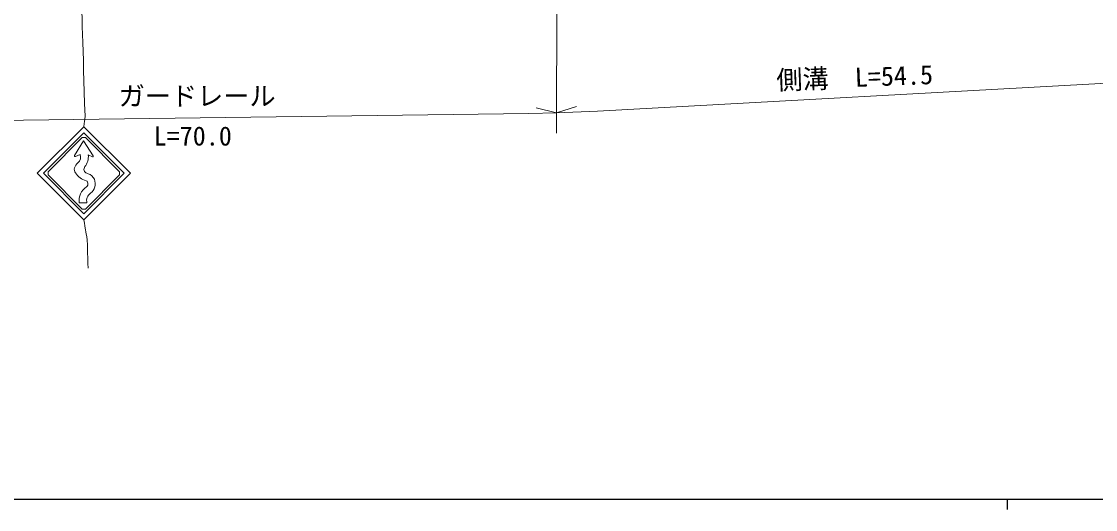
# Model space of a CAD drawing. Units: millimetres, scale not verified. Extents: x 40000 to 680000, y 20000 to 380000.
# Drawn here: x 173760 to 276436, y 204000 to 250666 of the extents above; entities that cross this region are included whole.
import ezdxf
from ezdxf.enums import TextEntityAlignment as Align

# ---------------------------------------------------------------- set-up
doc = ezdxf.new("R2010")
doc.units = ezdxf.units.MM
doc.header["$LTSCALE"] = 1000
for name, color, linetype, lineweight in [('M-BGD', 7, 'Continuous', 13), ('M-STR-HTXT', 7, 'Continuous', 13), ('M-TTL-BAND', 7, 'Continuous', 25)]:
    doc.layers.add(name, color=color, linetype=linetype, lineweight=lineweight)
doc.styles.add('ＭＳ ゴシック', font='')
doc.styles.get('ＭＳ ゴシック').set_extended_font_data('MS Gothic')

msp = doc.modelspace()

# ---------------------------------------------------------------- linework, layer by layer
at = {"layer": 'M-BGD'}
for p, q in [((179573, 239563), (176306, 236297)), ((178836, 237850), (179682, 239241)), ((180610, 237819), (179682, 239241)), ((178910, 237763), (179375, 237945)), ((180139, 237910), (180534, 237731)), ((175267, 236148), (179721, 231693)), ((175861, 236148), (179721, 232287)), ((179284, 233336), (180022, 233336))]:
    msp.add_line(p, q, dxfattribs=at)
for points in [[(179721, 231693), (184176, 236148), (179721, 240603), (175267, 236148)], [(179721, 232287), (183582, 236148), (179721, 240009), (175861, 236148)], [(176306, 236297), (176306, 236000), (179573, 232733), (179870, 232733), (183137, 236000), (183137, 236297), (179870, 239563), (179573, 239563)]]:
    msp.add_lwpolyline(points, dxfattribs=at)
for centre, radius, start, end in [((178888, 237819), 60.4, 148.67131, 291.44939), ((178713, 237703), 705, 309.64419, 20.13773), ((178713, 237703), 1441, 320.48023, 8.29105), ((180559, 237786), 60.4, 245.55605, 33.11134), ((179311, 236519), 503, 161.91192, 220.56779), ((179836, 236347), 1056, 129.64419, 161.91192), ((180438, 237160), 1793, 212.70621, 253.97952), ((180135, 236529), 403, 140.48023, 249.58059), ((179890, 235242), 201, 21.6294, 74.84784), ((180515, 237549), 1491, 249.58059, 254.84784), ((179653, 235148), 456, 330.80549, 21.6294), ((179890, 235242), 899, 21.6294, 74.84784), ((179653, 235148), 1154, 308.15279, 21.6294), ((180792, 233561), 1524, 122.04963, 188.49383), ((179876, 235024), 201, 302.04963, 330.80549), ((180792, 233561), 802, 122.04963, 196.31331)]:
    msp.add_arc(centre, radius, start, end, dxfattribs=at)
for points in [[(179028, 267954), (179433, 254786), (179433, 254786), (179837, 241617)], [(179837, 241617), (179779, 241110), (179779, 241110), (179721, 240603)], [(180051, 229771), (179886, 230732), (179886, 230732), (179721, 231693)], [(180051, 229771), (180086, 228427), (180086, 228427), (180121, 227084)]]:
    msp.add_open_spline(points, degree=3, dxfattribs=at)
at = {"layer": 'M-STR-HTXT'}
for p, q in [((224995, 272115), (224914, 240002)), ((228825, 242093), (281390, 244980)), ((224919, 241946), (222971, 242394)), ((224919, 241946), (226830, 242536)), ((151078, 240924), (222277, 241851)), ((222277, 241851), (224919, 241946)), ((224919, 241946), (228825, 242093))]:
    msp.add_line(p, q, dxfattribs=at)
at = {"layer": 'M-TTL-BAND'}
for p, q in [((40000, 205000), (579000, 205000)), ((268000, 205000), (268000, 204000))]:
    msp.add_line(p, q, dxfattribs=at)

# ---------------------------------------------------------------- texts
at = {"layer": 'M-STR-HTXT', "style": 'ＭＳ ゴシック'}
msp.add_text('側溝\u3000L=54.5', height=1833, rotation=2.122, dxfattribs=at).set_placement((245978, 243582), align=Align.BOTTOM_LEFT)
for s, p in [('ガードレール', (183052, 242073)), ('L=70.0', (186391, 238253))]:
    msp.add_text(s, height=1833, dxfattribs=at).set_placement(p, align=Align.BOTTOM_LEFT)

doc.saveas('drawing.dxf')
